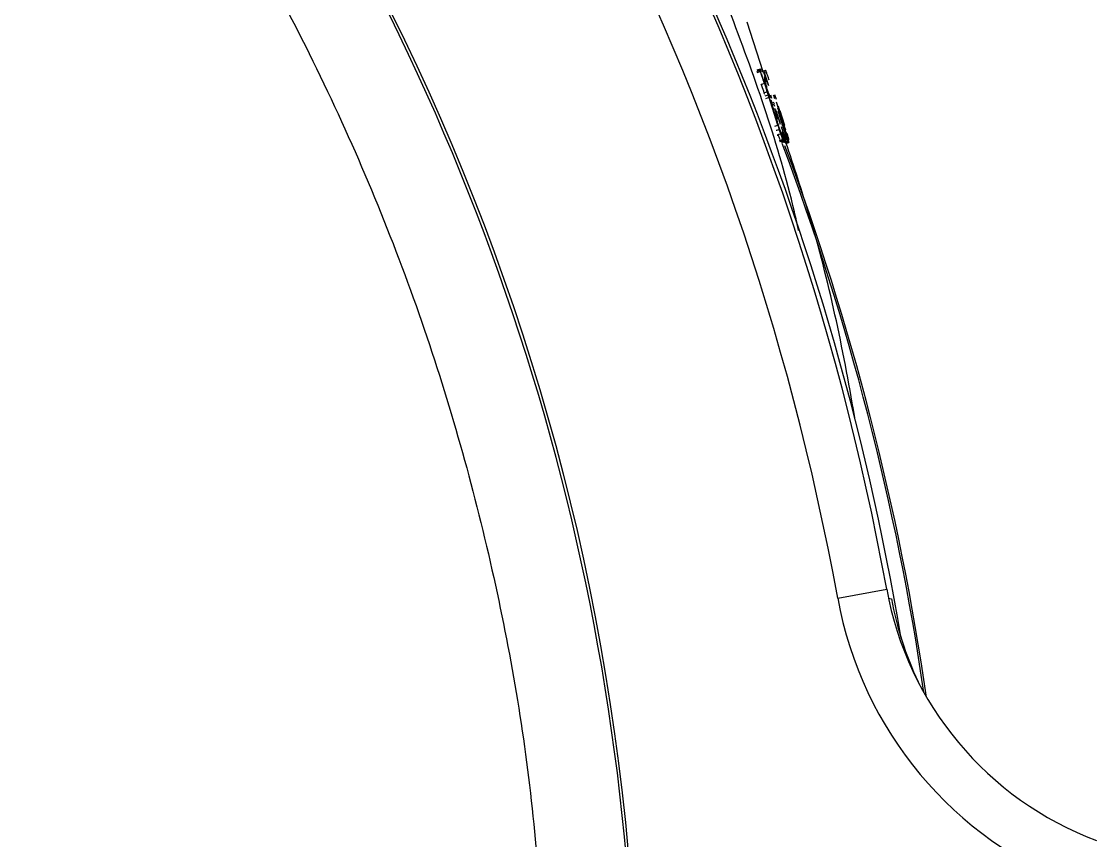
# Model space of a CAD drawing. Header units: millimetres. Extents: x 2448 to 4397, y 790 to 2168.
# Drawn here: x 3796.09 to 3825.24, y 1953.9 to 1976.12 of the extents above; entities that cross this region are included whole.
import ezdxf

# ---------------------------------------------------------------- set-up
doc = ezdxf.new("R2010")
doc.units = ezdxf.units.MM

msp = doc.modelspace()

# ---------------------------------------------------------------- linework, layer by layer
at = {"color": 7, "linetype": 'Continuous', "lineweight": 25}
for p, q in [((3816.205, 1974.757), (3815.772, 1976.103)), ((3816.119, 1974.793), (3816.034, 1974.764)), ((3816.045, 1974.767), (3816.042, 1974.777)), ((3816.042, 1974.739), (3816.127, 1974.768)), ((3816.046, 1974.807), (3816.131, 1974.836)), ((3816.073, 1974.801), (3816.074, 1974.801)), ((3816.131, 1974.836), (3816.154, 1974.768)), ((3816.181, 1974.649), (3816.165, 1974.698)), ((3816.223, 1974.733), (3816.234, 1974.737)), ((3816.234, 1974.737), (3816.35, 1974.385)), ((3816.279, 1974.612), (3816.234, 1974.737)), ((3816.245, 1974.665), (3816.238, 1974.667)), ((3816.238, 1974.644), (3816.242, 1974.643)), ((3816.238, 1974.594), (3816.26, 1974.528)), ((3816.252, 1974.625), (3816.259, 1974.624)), ((3816.259, 1974.624), (3816.313, 1974.461)), ((3816.3, 1974.715), (3816.27, 1974.798)), ((3816.279, 1974.773), (3816.294, 1974.778)), ((3816.294, 1974.563), (3816.279, 1974.612)), ((3816.154, 1974.415), (3816.238, 1974.444)), ((3816.227, 1974.554), (3816.235, 1974.552)), ((3816.248, 1974.444), (3816.302, 1974.284)), ((3816.353, 1974.384), (3816.294, 1974.563)), ((3816.255, 1974.101), (3816.339, 1974.129)), ((3816.348, 1974.15), (3816.338, 1974.147)), ((3816.35, 1974.15), (3816.338, 1974.146)), ((3816.339, 1974.129), (3816.343, 1974.128)), ((3816.348, 1974.15), (3816.35, 1974.15)), ((3816.369, 1974.138), (3816.353, 1974.184)), ((3816.355, 1974.087), (3816.356, 1974.087)), ((3816.606, 1973.312), (3816.356, 1974.087)), ((3816.36, 1974.161), (3816.39, 1974.072)), ((3816.607, 1973.312), (3816.377, 1974.028)), ((3816.444, 1974.036), (3816.415, 1974.12)), ((3816.415, 1973.993), (3816.459, 1973.85)), ((3816.516, 1974.137), (3816.556, 1974.013)), ((3816.402, 1973.961), (3816.424, 1973.894)), ((3816.418, 1973.919), (3816.424, 1973.918)), ((3816.42, 1973.893), (3816.424, 1973.894)), ((3816.447, 1973.851), (3816.435, 1973.892)), ((3816.437, 1973.934), (3816.445, 1973.911)), ((3816.509, 1973.876), (3816.489, 1973.936)), ((3816.518, 1973.815), (3816.497, 1973.877)), ((3816.612, 1973.474), (3816.521, 1973.757)), ((3816.611, 1973.474), (3816.528, 1973.733)), ((3816.76, 1973.333), (3816.568, 1973.931)), ((3816.767, 1973.316), (3816.601, 1973.831)), ((3816.772, 1973.315), (3816.647, 1973.707)), ((3816.654, 1973.705), (3816.779, 1973.313)), ((3816.517, 1973.593), (3816.521, 1973.594)), ((3816.529, 1973.569), (3816.521, 1973.594)), ((3816.581, 1973.502), (3816.538, 1973.637)), ((3816.552, 1973.603), (3816.539, 1973.643)), ((3816.549, 1973.602), (3816.552, 1973.603)), ((3816.603, 1973.538), (3816.614, 1973.504)), ((3816.609, 1973.691), (3816.778, 1973.173)), ((3816.792, 1973.131), (3816.61, 1973.692)), ((3816.632, 1973.663), (3816.635, 1973.663)), ((3816.814, 1973.088), (3816.632, 1973.663)), ((3816.644, 1973.443), (3816.632, 1973.483)), ((3816.779, 1973.212), (3816.635, 1973.663)), ((3816.637, 1973.662), (3816.64, 1973.662)), ((3816.798, 1973.153), (3816.637, 1973.662)), ((3816.64, 1973.672), (3816.69, 1973.519)), ((3816.763, 1973.278), (3816.64, 1973.662)), ((3816.669, 1973.585), (3816.641, 1973.672)), ((3816.658, 1973.402), (3816.644, 1973.443)), ((3816.78, 1973.227), (3816.652, 1973.628)), ((3816.69, 1973.519), (3816.745, 1973.344)), ((3816.69, 1973.434), (3816.743, 1973.267)), ((3816.77, 1973.274), (3816.715, 1973.442)), ((3816.716, 1973.439), (3816.77, 1973.273)), ((3816.52, 1973.285), (3816.606, 1973.312)), ((3816.6, 1973.333), (3816.607, 1973.335)), ((3816.666, 1973.336), (3816.669, 1973.337)), ((3816.735, 1973.151), (3816.707, 1973.243)), ((3816.715, 1973.113), (3816.725, 1973.082)), ((3816.768, 1972.949), (3816.717, 1973.113)), ((3816.745, 1973.344), (3816.731, 1973.394)), ((3816.743, 1973.267), (3816.731, 1973.308)), ((3816.783, 1973.203), (3816.794, 1973.17)), ((3816.827, 1973.1), (3816.789, 1973.215)), ((3816.794, 1973.199), (3816.802, 1973.175)), ((3816.605, 1973.024), (3816.599, 1973.048)), ((3816.646, 1972.893), (3816.729, 1972.919)), ((3816.653, 1972.868), (3816.737, 1972.894)), ((3816.676, 1972.862), (3816.672, 1972.874)), ((3816.695, 1973.082), (3816.703, 1973.057)), ((3816.704, 1972.848), (3816.697, 1972.869)), ((3816.708, 1973.079), (3816.704, 1973.08)), ((3816.713, 1973.078), (3816.709, 1973.079)), ((3816.717, 1973.039), (3816.726, 1973.036)), ((3816.75, 1972.93), (3816.717, 1973.039)), ((3816.718, 1973.034), (3816.726, 1973.036)), ((3816.725, 1972.843), (3816.721, 1972.853)), ((3816.729, 1972.919), (3816.737, 1972.894)), ((3816.742, 1973.064), (3816.735, 1973.087)), ((3816.74, 1973.097), (3816.754, 1973.052)), ((3816.754, 1972.917), (3816.763, 1972.919)), ((3816.766, 1973.075), (3816.759, 1973.1)), ((3816.784, 1972.846), (3816.775, 1972.874)), ((3816.797, 1972.881), (3816.782, 1972.933)), ((3816.788, 1972.972), (3816.796, 1972.975)), ((3816.789, 1972.878), (3816.797, 1972.881)), ((3816.804, 1972.826), (3816.792, 1972.864)), ((3816.809, 1972.956), (3816.794, 1972.951)), ((3816.796, 1973.005), (3816.809, 1972.956)), ((3816.811, 1972.87), (3816.797, 1972.92)), ((3816.803, 1972.897), (3816.837, 1972.907)), ((3816.813, 1973.085), (3816.831, 1973.029)), ((3816.819, 1972.815), (3816.905, 1972.842)), ((3816.844, 1973.045), (3816.827, 1973.1)), ((3816.865, 1972.991), (3816.847, 1973.048)), ((3816.858, 1973.078), (3816.861, 1973.059)), ((3816.868, 1973.045), (3816.858, 1973.078)), ((3816.896, 1972.869), (3816.905, 1972.842)), ((3818.226, 1960.478), (3819.555, 1960.719)), ((3819.602, 1960.479), (3819.682, 1960.462))]:
    msp.add_line(p, q, dxfattribs=at)
at = {"color": 7, "linetype": 'Continuous', "lineweight": 25, "flags": 128}
for points in [[(3816.127, 1974.806), (3816.079, 1974.79), (3816.042, 1974.777)], [(3816.182, 1974.766), (3816.223, 1974.78), (3816.26, 1974.793)], [(3816.185, 1974.769), (3816.233, 1974.785), (3816.27, 1974.798)], [(3816.228, 1974.769), (3816.238, 1974.74), (3816.249, 1974.711)], [(3816.241, 1974.651), (3816.248, 1974.63), (3816.251, 1974.62), (3816.254, 1974.61)], [(3816.236, 1974.529), (3816.232, 1974.542), (3816.227, 1974.554)], [(3816.229, 1974.192), (3816.276, 1974.207), (3816.313, 1974.22)], [(3816.277, 1974.035), (3816.319, 1974.048), (3816.361, 1974.063)], [(3816.494, 1974.08), (3816.497, 1974.072), (3816.499, 1974.064)], [(3816.418, 1973.903), (3816.416, 1973.91), (3816.413, 1973.919), (3816.41, 1973.928)], [(3816.559, 1973.169), (3816.578, 1973.175), (3816.6, 1973.182), (3816.642, 1973.195)], [(3816.707, 1973.243), (3816.703, 1973.256), (3816.699, 1973.268)], [(3816.597, 1973.052), (3816.642, 1973.066), (3816.68, 1973.078)], [(3816.762, 1972.888), (3816.713, 1972.874), (3816.676, 1972.862)], [(3816.704, 1972.848), (3816.752, 1972.863), (3816.79, 1972.874)], [(3816.725, 1972.843), (3816.773, 1972.858), (3816.811, 1972.87)], [(3816.762, 1972.888), (3816.756, 1972.909), (3816.75, 1972.93)], [(3816.784, 1972.846), (3816.81, 1972.854), (3816.835, 1972.862), (3816.87, 1972.873)], [(3816.804, 1972.826), (3816.852, 1972.841), (3816.89, 1972.853)]]:
    msp.add_lwpolyline(points, dxfattribs=at)
at = {"color": 7, "linetype": 'Continuous', "lineweight": 25}
msp.add_circle((3748.716, 1947.838), 64.082, dxfattribs=at)
for centre, radius, start, end in [((3748.716, 1947.838), 72, 10.3061, 79.6939), ((3748.716, 1947.838), 70.65, 10.3061, 79.6939), ((3748.716, 1947.838), 64.023, 270, 180.00002), ((3748.716, 1947.838), 61.611, 90, 360), ((3748.924, 1947.564), 72, 9.45093, 37.30639), ((3749.325, 1947.477), 72.001, 8.33663, 20.60433), ((3749.378, 1947.466), 72.001, 8.24807, 20.55821), ((3828.409, 1962.33), 9, 190.3061, 249.4133), ((3828.409, 1962.33), 10.35, 190.3061, 249.4133), ((3828.537, 1962.072), 9, 190.3053, 205.3819)]:
    msp.add_arc(centre, radius, start, end, dxfattribs=at)
for points, knots in [([(3817.167, 1970.449), (3817.129, 1970.619), (3816.689, 1972.606), (3815.384, 1976.292), (3813.296, 1981.393), (3810.763, 1986.22), (3807.862, 1990.809), (3804.549, 1995.177), (3800.876, 1999.248), (3796.91, 2002.957), (3792.653, 2006.327), (3788.08, 2009.352), (3783.272, 2011.977), (3778.31, 2014.154), (3773.438, 2015.866), (3770.159, 2016.646), (3768.617, 2017.013)], [0, 0, 0, 0, 0.007378, 0.086277, 0.165173, 0.241101, 0.317028, 0.395164, 0.4733, 0.549225, 0.62515, 0.703278, 0.781408, 0.857129, 0.932849, 1, 1, 1, 1]), ([(3748.716, 2009.449), (3751.093, 2009.37), (3755.945, 2009.207), (3763.26, 2007.857), (3770.608, 2005.608), (3777.803, 2002.346), (3784.646, 1998.107), (3790.942, 1992.951), (3796.362, 1987.16), (3800.847, 1980.952), (3804.401, 1974.535), (3807.123, 1967.88), (3808.998, 1961.137), (3810.125, 1954.446), (3810.261, 1950.013), (3810.327, 1947.838)], [0, 0, 0, 0, 0.0736754, 0.1504344, 0.2298849, 0.3115242, 0.3947507, 0.4788859, 0.5632051, 0.6400411, 0.7158686, 0.7901842, 0.8625449, 0.9325805, 1, 1, 1, 1]), ([(3816.127, 1974.768), (3816.126, 1974.77), (3816.125, 1974.775), (3816.122, 1974.783), (3816.12, 1974.789), (3816.119, 1974.793)], [0, 0, 0, 0, 0.2536848, 0.6274284, 1, 1, 1, 1]), ([(3816.127, 1974.768), (3816.145, 1974.718), (3816.176, 1974.629), (3816.222, 1974.491), (3816.241, 1974.436), (3816.245, 1974.425), (3816.242, 1974.436), (3816.235, 1974.456), (3816.227, 1974.482), (3816.214, 1974.52), (3816.196, 1974.573), (3816.178, 1974.627), (3816.148, 1974.713), (3816.132, 1974.757), (3816.119, 1974.793)], [0, 0, 0, 0, 0.206868, 0.36599, 0.398263, 0.429777, 0.462673, 0.497292, 0.528823, 0.558939, 0.620363, 0.68271, 0.747056, 1, 1, 1, 1]), ([(3816.217, 1974.748), (3816.222, 1974.734), (3816.231, 1974.707), (3816.24, 1974.679), (3816.245, 1974.665)], [0, 0, 0, 0, 0.500001, 1, 1, 1, 1]), ([(3816.258, 1974.632), (3816.251, 1974.651), (3816.238, 1974.69), (3816.224, 1974.729), (3816.217, 1974.748)], [0, 0, 0, 0, 0.500001, 1, 1, 1, 1]), ([(3816.282, 1974.488), (3816.277, 1974.506), (3816.267, 1974.537), (3816.252, 1974.581), (3816.244, 1974.607), (3816.239, 1974.621)], [0, 0, 0, 0, 0.401179, 0.700589, 1, 1, 1, 1]), ([(3816.239, 1974.621), (3816.246, 1974.602), (3816.259, 1974.563), (3816.275, 1974.519), (3816.283, 1974.494), (3816.285, 1974.488)], [0, 0, 0, 0, 0.4326503, 0.8771955, 1, 1, 1, 1]), ([(3816.274, 1974.582), (3816.272, 1974.591), (3816.266, 1974.607), (3816.261, 1974.624), (3816.258, 1974.632)], [0, 0, 0, 0, 0.500002, 1, 1, 1, 1]), ([(3816.27, 1974.798), (3816.28, 1974.77), (3816.299, 1974.713), (3816.329, 1974.627), (3816.348, 1974.57), (3816.358, 1974.541)], [0, 0, 0, 0, 0.334077, 0.666963, 1, 1, 1, 1]), ([(3816.322, 1974.441), (3816.322, 1974.441), (3816.306, 1974.488), (3816.29, 1974.535), (3816.274, 1974.582)], [0, 0, 0, 0, 0.0017918, 1, 1, 1, 1]), ([(3816.153, 1974.419), (3816.154, 1974.415), (3816.157, 1974.405), (3816.16, 1974.397), (3816.157, 1974.404), (3816.154, 1974.414), (3816.153, 1974.416)], [0, 0, 0, 0, 0.189153, 0.548772, 0.893283, 1, 1, 1, 1]), ([(3816.249, 1974.137), (3816.231, 1974.196), (3816.203, 1974.282), (3816.166, 1974.391), (3816.154, 1974.425)], [0, 0, 0, 0, 0.684594, 1, 1, 1, 1]), ([(3816.25, 1974.511), (3816.247, 1974.519), (3816.242, 1974.535), (3816.237, 1974.552), (3816.234, 1974.56)], [0, 0, 0, 0, 0.500003, 1, 1, 1, 1]), ([(3816.41, 1973.928), (3816.393, 1973.984), (3816.359, 1974.092), (3816.295, 1974.29), (3816.251, 1974.42), (3816.24, 1974.454)], [0, 0, 0, 0, 0.436234, 0.851127, 1, 1, 1, 1]), ([(3816.245, 1974.444), (3816.249, 1974.431), (3816.285, 1974.325), (3816.366, 1974.075), (3816.398, 1973.969), (3816.418, 1973.903)], [0, 0, 0, 0, 0.0486, 0.405573, 1, 1, 1, 1]), ([(3816.309, 1974.329), (3816.304, 1974.344), (3816.299, 1974.362), (3816.292, 1974.381), (3816.29, 1974.387), (3816.288, 1974.395), (3816.285, 1974.404), (3816.282, 1974.412), (3816.28, 1974.418), (3816.278, 1974.426), (3816.275, 1974.434), (3816.273, 1974.442), (3816.271, 1974.448), (3816.269, 1974.453), (3816.268, 1974.457), (3816.267, 1974.46), (3816.265, 1974.464), (3816.264, 1974.468), (3816.263, 1974.472), (3816.262, 1974.475), (3816.26, 1974.479), (3816.259, 1974.483), (3816.258, 1974.487), (3816.257, 1974.49), (3816.255, 1974.494), (3816.254, 1974.498), (3816.253, 1974.502), (3816.251, 1974.506), (3816.251, 1974.509), (3816.25, 1974.511)], [0, 0, 0, 0, 0.262614, 0.295617, 0.32862, 0.361623, 0.427628, 0.460631, 0.493634, 0.526636, 0.592642, 0.625645, 0.658647, 0.69165, 0.708151, 0.724653, 0.741154, 0.774157, 0.790658, 0.807159, 0.823661, 0.856664, 0.873165, 0.889666, 0.906168, 0.93917, 0.955672, 0.972173, 1, 1, 1, 1]), ([(3816.287, 1974.333), (3816.289, 1974.328), (3816.293, 1974.316), (3816.299, 1974.298), (3816.305, 1974.281), (3816.31, 1974.267), (3816.314, 1974.253), (3816.315, 1974.254), (3816.314, 1974.26), (3816.302, 1974.297), (3816.312, 1974.27), (3816.319, 1974.248), (3816.326, 1974.23), (3816.331, 1974.214), (3816.336, 1974.2), (3816.34, 1974.185), (3816.345, 1974.172), (3816.351, 1974.151), (3816.351, 1974.151), (3816.351, 1974.147), (3816.35, 1974.15), (3816.35, 1974.15), (3816.35, 1974.15)], [0, 0, 0, 0, 0.0212552, 0.0456338, 0.0663812, 0.0968818, 0.1274156, 0.2018958, 0.3457222, 0.4893043, 0.5551218, 0.5902981, 0.6186314, 0.635436, 0.65237, 0.6714009, 0.6970465, 0.7233283, 0.8429655, 0.9213893, 0.9607202, 1, 1, 1, 1]), ([(3816.348, 1974.15), (3816.347, 1974.151), (3816.346, 1974.153), (3816.336, 1974.184), (3816.319, 1974.234), (3816.308, 1974.267), (3816.302, 1974.284)], [0, 0, 0, 0, 0.294355, 0.578425, 0.791193, 1, 1, 1, 1]), ([(3816.343, 1974.128), (3816.339, 1974.139), (3816.333, 1974.159), (3816.323, 1974.19), (3816.317, 1974.21), (3816.313, 1974.22)], [0, 0, 0, 0, 0.34564, 0.67282, 1, 1, 1, 1]), ([(3816.313, 1974.22), (3816.319, 1974.202), (3816.33, 1974.172), (3816.344, 1974.13), (3816.352, 1974.107), (3816.356, 1974.095)], [0, 0, 0, 0, 0.425991, 0.712995, 1, 1, 1, 1]), ([(3816.361, 1974.063), (3816.358, 1974.072), (3816.353, 1974.088), (3816.345, 1974.11), (3816.341, 1974.123), (3816.339, 1974.129)], [0, 0, 0, 0, 0.429634, 0.714817, 1, 1, 1, 1]), ([(3816.361, 1974.063), (3816.359, 1974.071), (3816.355, 1974.085), (3816.355, 1974.087), (3816.355, 1974.087)], [0, 0, 0, 0, 0.55878, 1, 1, 1, 1]), ([(3816.356, 1974.095), (3816.359, 1974.087), (3816.363, 1974.072), (3816.37, 1974.05), (3816.375, 1974.035), (3816.377, 1974.028)], [0, 0, 0, 0, 0.3516782, 0.6758392, 1, 1, 1, 1]), ([(3816.395, 1974.063), (3816.394, 1974.065), (3816.393, 1974.067), (3816.392, 1974.071), (3816.391, 1974.074), (3816.39, 1974.077), (3816.389, 1974.081), (3816.388, 1974.083), (3816.387, 1974.087), (3816.386, 1974.09), (3816.385, 1974.094), (3816.384, 1974.096), (3816.383, 1974.099), (3816.382, 1974.102), (3816.381, 1974.106), (3816.38, 1974.111), (3816.378, 1974.117), (3816.374, 1974.128), (3816.371, 1974.139), (3816.368, 1974.146)], [0, 0, 0, 0, 0.062363, 0.093616, 0.124869, 0.187375, 0.218627, 0.24988, 0.281133, 0.343639, 0.374892, 0.406144, 0.437397, 0.46865, 0.531156, 0.593662, 0.624915, 0.749928, 1, 1, 1, 1]), ([(3816.521, 1974.028), (3816.518, 1974.037), (3816.512, 1974.056), (3816.501, 1974.09), (3816.494, 1974.113), (3816.489, 1974.127)], [0, 0, 0, 0, 0.28642, 0.572841, 1, 1, 1, 1]), ([(3816.418, 1973.919), (3816.456, 1973.802), (3816.525, 1973.59), (3816.582, 1973.414), (3816.607, 1973.335)], [0, 0, 0, 0, 0.555142, 1, 1, 1, 1]), ([(3816.424, 1973.894), (3816.422, 1973.901), (3816.419, 1973.914), (3816.418, 1973.917), (3816.418, 1973.919)], [0, 0, 0, 0, 0.558906, 1, 1, 1, 1]), ([(3816.587, 1973.401), (3816.558, 1973.49), (3816.508, 1973.646), (3816.445, 1973.836), (3816.418, 1973.919)], [0, 0, 0, 0, 0.563495, 1, 1, 1, 1]), ([(3816.424, 1973.918), (3816.457, 1973.814), (3816.517, 1973.628), (3816.566, 1973.471), (3816.587, 1973.401)], [0, 0, 0, 0, 0.555305, 1, 1, 1, 1]), ([(3816.609, 1973.334), (3816.582, 1973.423), (3816.534, 1973.579), (3816.473, 1973.768), (3816.447, 1973.851)], [0, 0, 0, 0, 0.564028, 1, 1, 1, 1]), ([(3816.537, 1973.736), (3816.57, 1973.635), (3816.612, 1973.507), (3816.652, 1973.378), (3816.661, 1973.35)], [0, 0, 0, 0, 0.782758, 1, 1, 1, 1]), ([(3816.669, 1973.337), (3816.665, 1973.351), (3816.657, 1973.379), (3816.633, 1973.458), (3816.594, 1973.58), (3816.568, 1973.661), (3816.556, 1973.698)], [0, 0, 0, 0, 0.263634, 0.518594, 0.77764, 1, 1, 1, 1]), ([(3816.593, 1973.78), (3816.625, 1973.68), (3816.681, 1973.505), (3816.745, 1973.305), (3816.776, 1973.204), (3816.784, 1973.179)], [0, 0, 0, 0, 0.4991987, 0.8732606, 1, 1, 1, 1]), ([(3816.608, 1973.823), (3816.634, 1973.742), (3816.684, 1973.587), (3816.742, 1973.406), (3816.773, 1973.307), (3816.782, 1973.281)], [0, 0, 0, 0, 0.45154, 0.855545, 1, 1, 1, 1]), ([(3816.607, 1973.312), (3816.596, 1973.347), (3816.577, 1973.412), (3816.548, 1973.507), (3816.53, 1973.565), (3816.521, 1973.594)], [0, 0, 0, 0, 0.37909, 0.689545, 1, 1, 1, 1]), ([(3816.68, 1973.078), (3816.659, 1973.147), (3816.622, 1973.269), (3816.572, 1973.43), (3816.543, 1973.523), (3816.529, 1973.569)], [0, 0, 0, 0, 0.399279, 0.699294, 1, 1, 1, 1]), ([(3816.571, 1973.646), (3816.573, 1973.641), (3816.581, 1973.617), (3816.593, 1973.58), (3816.605, 1973.542), (3816.612, 1973.517), (3816.617, 1973.501), (3816.615, 1973.504), (3816.608, 1973.523), (3816.603, 1973.538)], [0, 0, 0, 0, 0.037924, 0.161738, 0.248024, 0.32007, 0.392523, 0.528884, 1, 1, 1, 1]), ([(3816.614, 1973.504), (3816.618, 1973.493), (3816.624, 1973.473), (3816.637, 1973.434), (3816.652, 1973.39), (3816.663, 1973.355), (3816.669, 1973.337)], [0, 0, 0, 0, 0.349206, 0.57168, 0.788739, 1, 1, 1, 1]), ([(3816.637, 1973.678), (3816.638, 1973.674), (3816.641, 1973.665), (3816.645, 1973.653), (3816.649, 1973.64), (3816.651, 1973.632), (3816.652, 1973.628)], [0, 0, 0, 0, 0.25, 0.5, 0.75, 1, 1, 1, 1]), ([(3816.731, 1973.308), (3816.722, 1973.337), (3816.706, 1973.386), (3816.684, 1973.456), (3816.671, 1973.496), (3816.665, 1973.517)], [0, 0, 0, 0, 0.4145364, 0.7072137, 1, 1, 1, 1]), ([(3816.78, 1973.314), (3816.769, 1973.35), (3816.745, 1973.426), (3816.707, 1973.543), (3816.682, 1973.623), (3816.669, 1973.663)], [0, 0, 0, 0, 0.310383, 0.655174, 1, 1, 1, 1]), ([(3816.731, 1973.394), (3816.725, 1973.41), (3816.715, 1973.443), (3816.695, 1973.507), (3816.679, 1973.555), (3816.669, 1973.585)], [0, 0, 0, 0, 0.25901, 0.518027, 1, 1, 1, 1]), ([(3816.606, 1973.312), (3816.613, 1973.289), (3816.626, 1973.248), (3816.637, 1973.211), (3816.642, 1973.195)], [0, 0, 0, 0, 0.557026, 1, 1, 1, 1]), ([(3816.695, 1973.082), (3816.691, 1973.093), (3816.684, 1973.11), (3816.663, 1973.172), (3816.64, 1973.24), (3816.619, 1973.303), (3816.609, 1973.334)], [0, 0, 0, 0, 0.344241, 0.565371, 0.784215, 1, 1, 1, 1]), ([(3816.632, 1973.259), (3816.657, 1973.184), (3816.701, 1973.047), (3816.726, 1972.974), (3816.737, 1972.941)], [0, 0, 0, 0, 0.554678, 1, 1, 1, 1]), ([(3816.737, 1972.894), (3816.731, 1972.914), (3816.723, 1972.948), (3816.697, 1973.041), (3816.669, 1973.137), (3816.644, 1973.219), (3816.632, 1973.259)], [0, 0, 0, 0, 0.343936, 0.564741, 0.78356, 1, 1, 1, 1]), ([(3816.68, 1973.078), (3816.677, 1973.088), (3816.67, 1973.108), (3816.658, 1973.147), (3816.648, 1973.176), (3816.642, 1973.195)], [0, 0, 0, 0, 0.255423, 0.510845, 1, 1, 1, 1]), ([(3816.747, 1973.133), (3816.742, 1973.147), (3816.735, 1973.164), (3816.707, 1973.252), (3816.702, 1973.266)], [0, 0, 0, 0, 0.843341, 1, 1, 1, 1]), ([(3816.726, 1973.185), (3816.736, 1973.154), (3816.767, 1973.06), (3816.784, 1973.009), (3816.796, 1972.975)], [0, 0, 0, 0, 0.328134, 1, 1, 1, 1]), ([(3816.756, 1973.052), (3816.751, 1973.067), (3816.742, 1973.095), (3816.733, 1973.123), (3816.729, 1973.137)], [0, 0, 0, 0, 0.523547, 1, 1, 1, 1]), ([(3816.763, 1973.278), (3816.766, 1973.266), (3816.774, 1973.241), (3816.786, 1973.202), (3816.787, 1973.197), (3816.788, 1973.195)], [0, 0, 0, 0, 0.314673, 0.633193, 1, 1, 1, 1]), ([(3816.803, 1973.204), (3816.801, 1973.212), (3816.792, 1973.237), (3816.777, 1973.283), (3816.767, 1973.316)], [0, 0, 0, 0, 0.288014, 1, 1, 1, 1]), ([(3816.778, 1973.173), (3816.782, 1973.159), (3816.789, 1973.136), (3816.798, 1973.109), (3816.807, 1973.078), (3816.805, 1973.081), (3816.804, 1973.083)], [0, 0, 0, 0, 0.21368, 0.344742, 0.480242, 1, 1, 1, 1]), ([(3816.779, 1973.212), (3816.794, 1973.162), (3816.821, 1973.078), (3816.853, 1972.973), (3816.87, 1972.918), (3816.876, 1972.898)], [0, 0, 0, 0, 0.475467, 0.809312, 1, 1, 1, 1]), ([(3816.823, 1973.088), (3816.821, 1973.093), (3816.816, 1973.112), (3816.8, 1973.161), (3816.786, 1973.206), (3816.78, 1973.227)], [0, 0, 0, 0, 0.163664, 0.586145, 1, 1, 1, 1]), ([(3816.788, 1973.195), (3816.788, 1973.195), (3816.787, 1973.196), (3816.785, 1973.2), (3816.783, 1973.203)], [0, 0, 0, 0, 0.0443026, 1, 1, 1, 1]), ([(3816.799, 1973.209), (3816.795, 1973.221), (3816.789, 1973.241), (3816.784, 1973.258), (3816.784, 1973.258), (3816.792, 1973.236), (3816.803, 1973.203), (3816.81, 1973.181)], [0, 0, 0, 0, 0.200729, 0.331155, 0.462621, 0.637903, 1, 1, 1, 1]), ([(3816.87, 1972.873), (3816.867, 1972.885), (3816.86, 1972.909), (3816.84, 1972.975), (3816.816, 1973.054), (3816.8, 1973.106), (3816.792, 1973.131)], [0, 0, 0, 0, 0.292405, 0.574681, 0.788856, 1, 1, 1, 1]), ([(3816.794, 1973.17), (3816.797, 1973.161), (3816.802, 1973.146), (3816.813, 1973.112), (3816.825, 1973.074), (3816.833, 1973.049), (3816.836, 1973.042)], [0, 0, 0, 0, 0.402201, 0.657461, 0.90331, 1, 1, 1, 1]), ([(3816.874, 1972.911), (3816.864, 1972.941), (3816.847, 1972.996), (3816.822, 1973.077), (3816.806, 1973.128), (3816.798, 1973.153)], [0, 0, 0, 0, 0.369394, 0.68461, 1, 1, 1, 1]), ([(3816.815, 1973.134), (3816.819, 1973.12), (3816.826, 1973.097), (3816.835, 1973.069), (3816.838, 1973.06), (3816.839, 1973.056)], [0, 0, 0, 0, 0.463, 0.744574, 1, 1, 1, 1]), ([(3816.659, 1972.917), (3816.655, 1972.93), (3816.641, 1972.975), (3816.626, 1973.022), (3816.616, 1973.056), (3816.615, 1973.057)], [0, 0, 0, 0, 0.288205, 0.964223, 1, 1, 1, 1]), ([(3816.686, 1973.069), (3816.687, 1973.066), (3816.71, 1972.991), (3816.719, 1972.954), (3816.729, 1972.919)], [0, 0, 0, 0, 0.029578, 1, 1, 1, 1]), ([(3816.737, 1972.941), (3816.733, 1972.954), (3816.724, 1972.983), (3816.715, 1973.011), (3816.707, 1973.039), (3816.705, 1973.05), (3816.703, 1973.057)], [0, 0, 0, 0, 0.175129, 0.358666, 0.54795, 1, 1, 1, 1]), ([(3816.754, 1972.952), (3816.745, 1972.982), (3816.732, 1973.024), (3816.719, 1973.066), (3816.715, 1973.079)], [0, 0, 0, 0, 0.693128, 1, 1, 1, 1]), ([(3816.732, 1973.082), (3816.734, 1973.076), (3816.737, 1973.065), (3816.741, 1973.054), (3816.742, 1973.049)], [0, 0, 0, 0, 0.499999, 1, 1, 1, 1]), ([(3816.742, 1973.056), (3816.742, 1973.056), (3816.742, 1973.056), (3816.737, 1973.069), (3816.732, 1973.082)], [0, 0, 0, 0, 0.072492, 1, 1, 1, 1]), ([(3816.734, 1973.087), (3816.736, 1973.08), (3816.74, 1973.067), (3816.742, 1973.06), (3816.743, 1973.057)], [0, 0, 0, 0, 0.488068, 1, 1, 1, 1]), ([(3816.804, 1972.918), (3816.791, 1972.96), (3816.776, 1973.011), (3816.763, 1973.056), (3816.76, 1973.065)], [0, 0, 0, 0, 0.819702, 1, 1, 1, 1]), ([(3816.796, 1972.975), (3816.789, 1972.995), (3816.779, 1973.029), (3816.771, 1973.056), (3816.767, 1973.07), (3816.767, 1973.073), (3816.766, 1973.075)], [0, 0, 0, 0, 0.326901, 0.547715, 0.772875, 1, 1, 1, 1]), ([(3816.768, 1972.949), (3816.77, 1972.943), (3816.774, 1972.929), (3816.781, 1972.904), (3816.787, 1972.886), (3816.79, 1972.874)], [0, 0, 0, 0, 0.271196, 0.542393, 1, 1, 1, 1]), ([(3816.785, 1973.078), (3816.79, 1973.063), (3816.8, 1973.031), (3816.814, 1972.984), (3816.826, 1972.944), (3816.834, 1972.917), (3816.838, 1972.906), (3816.838, 1972.905), (3816.836, 1972.91), (3816.832, 1972.921), (3816.824, 1972.947), (3816.816, 1972.972), (3816.811, 1972.988)], [0, 0, 0, 0, 0.137701, 0.2900177, 0.4082413, 0.5272502, 0.6311691, 0.6872978, 0.7329497, 0.7788228, 0.8463314, 1, 1, 1, 1]), ([(3816.81, 1973.057), (3816.815, 1973.043), (3816.822, 1973.024), (3816.847, 1972.948), (3816.862, 1972.897), (3816.87, 1972.873)], [0, 0, 0, 0, 0.573907, 0.791751, 1, 1, 1, 1]), ([(3816.814, 1973.088), (3816.816, 1973.082), (3816.819, 1973.07), (3816.825, 1973.051), (3816.829, 1973.037), (3816.831, 1973.029)], [0, 0, 0, 0, 0.301125, 0.60225, 1, 1, 1, 1]), ([(3818.705, 1965.281), (3818.697, 1965.329), (3818.382, 1967.212), (3817.845, 1969.767), (3817.039, 1972.187), (3816.821, 1972.842)], [0, 0, 0, 0, 0.01872, 0.73456, 1, 1, 1, 1]), ([(3816.858, 1973.053), (3816.858, 1973.05), (3816.859, 1973.041), (3816.846, 1973.079), (3816.837, 1973.102)], [0, 0, 0, 0, 0.379827, 1, 1, 1, 1]), ([(3816.839, 1973.092), (3816.851, 1973.057), (3816.907, 1972.883), (3816.897, 1972.929), (3816.903, 1972.922), (3816.905, 1972.92)], [0, 0, 0, 0, 0.151161, 0.734503, 1, 1, 1, 1]), ([(3816.848, 1973.018), (3816.851, 1973.008), (3816.857, 1972.991), (3816.867, 1972.961), (3816.878, 1972.926), (3816.883, 1972.91)], [0, 0, 0, 0, 0.450894, 0.7404654, 1, 1, 1, 1]), ([(3816.905, 1972.842), (3816.901, 1972.856), (3816.893, 1972.883), (3816.874, 1972.947), (3816.859, 1972.995), (3816.854, 1973.013)], [0, 0, 0, 0, 0.39622, 0.777746, 1, 1, 1, 1]), ([(3816.905, 1972.92), (3816.899, 1972.939), (3816.887, 1972.979), (3816.874, 1973.022), (3816.871, 1973.036), (3816.868, 1973.045)], [0, 0, 0, 0, 0.266382, 0.546349, 1, 1, 1, 1])]:
    msp.add_open_spline(points, degree=3, knots=knots, dxfattribs=at)

doc.saveas('drawing.dxf')
